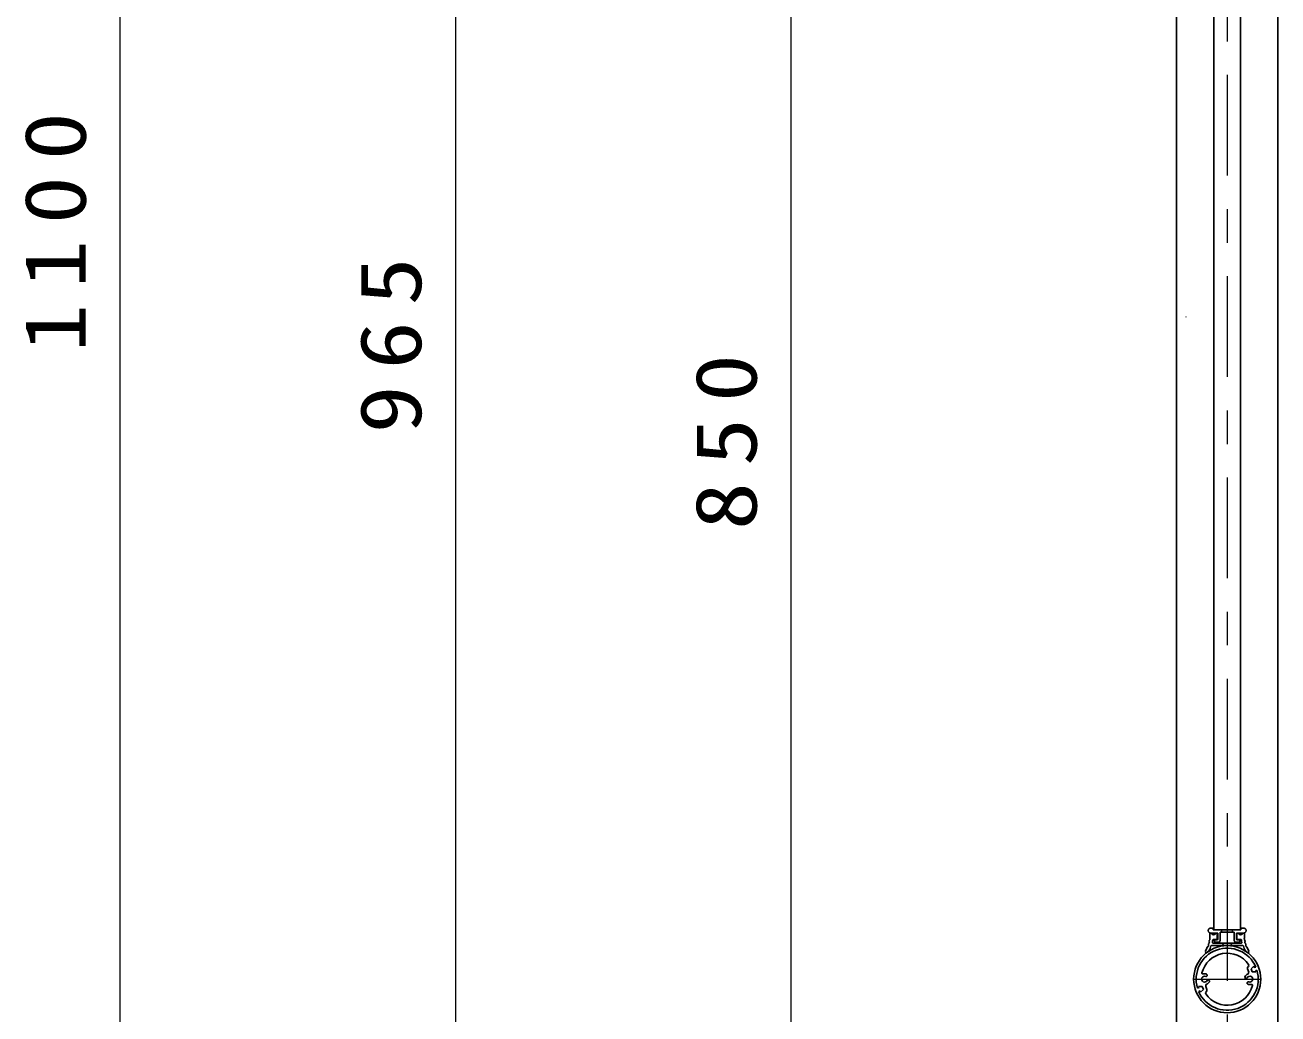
# Model space of a CAD drawing. Units: millimetres on the paper, scale 1:20. Extents: x -365 to 0, y 0 to 257.
# Drawn here: x -128.06 to -90.7, y 94.05 to 123.52 of the extents above; entities that cross this region are included whole.
import ezdxf

# ---------------------------------------------------------------- set-up
doc = ezdxf.new("R2010")
doc.units = ezdxf.units.MM
doc.linetypes.add('USER1', pattern=[4.5, 2.5, -2])
doc.linetypes.add('USER2', pattern=[6, 3, -1, 1, -1])
doc.layers.add('LY_1', color=7, linetype='Continuous', lineweight=25)
doc.styles.add('ＭＳ ゴシック', font='')
doc.styles.get('ＭＳ ゴシック').set_extended_font_data('MS Gothic')

msp = doc.modelspace()

# ---------------------------------------------------------------- linework, layer by layer
at = {"layer": 'LY_1', "lineweight": 13}
for p, q in [((-125.217, 90.084), (-125.217, 145.084)), ((-115.217, 90.084), (-115.217, 138.334)), ((-105.217, 90.084), (-105.217, 132.571))]:
    msp.add_line(p, q, dxfattribs=at)
at = {"layer": 'LY_1', "linetype": 'USER2', "lineweight": 13}
for p, q in [((-92.217, 140.034), (-92.217, 80.084)), ((-93.217, 95.084), (-91.217, 95.084))]:
    msp.add_line(p, q, dxfattribs=at)
at = {"layer": 'LY_1', "color": 4}
for p, q in [((-93.729, 139.584), (-93.729, 80.084)), ((-90.704, 139.584), (-90.704, 80.084)), ((-91.576, 95.297), (-91.611, 95.394)), ((-91.586, 95.458), (-91.597, 95.448)), ((-91.425, 95.468), (-91.505, 95.396)), ((-91.471, 95.302), (-91.505, 95.396)), ((-91.364, 95.299), (-91.471, 95.302)), ((-91.411, 95.43), (-91.425, 95.468)), ((-91.366, 95.447), (-91.411, 95.43)), ((-91.332, 95.353), (-91.377, 95.336)), ((-91.377, 95.336), (-91.364, 95.299)), ((-93.102, 94.815), (-93.056, 94.832)), ((-93.07, 94.869), (-92.962, 94.866)), ((-93.056, 94.832), (-93.07, 94.869)), ((-93.067, 94.721), (-93.022, 94.738)), ((-93.022, 94.738), (-93.008, 94.7)), ((-93.008, 94.7), (-92.928, 94.772)), ((-92.962, 94.866), (-92.928, 94.772)), ((-92.857, 94.871), (-92.822, 94.774)), ((-92.847, 94.71), (-92.836, 94.72))]:
    msp.add_line(p, q, dxfattribs=at)
at = {"layer": 'LY_1', "color": 70}
for p, q in [((-92.618, 96.559), (-92.618, 136.859)), ((-91.818, 96.559), (-91.818, 136.859))]:
    msp.add_line(p, q, dxfattribs=at)
at = {"layer": 'LY_1'}
msp.add_line((-93.446, 114.821), (-93.443, 114.821), dxfattribs=at)
at = {"layer": 'LY_1', "color": 190}
for p, q in [((-92.718, 96.609), (-92.656, 96.609)), ((-92.501, 96.459), (-92.718, 96.459)), ((-92.692, 96.459), (-92.716, 96.459)), ((-92.631, 96.559), (-92.631, 96.584)), ((-92.631, 96.559), (-92.218, 96.559)), ((-92.526, 96.459), (-92.55, 96.459)), ((-92.511, 96.294), (-92.511, 96.444)), ((-92.501, 96.279), (-92.501, 96.459)), ((-92.431, 96.234), (-92.431, 96.484)), ((-92.231, 96.484), (-92.431, 96.484)), ((-92.231, 96.484), (-92.218, 96.496)), ((-91.806, 96.559), (-92.218, 96.559)), ((-92.206, 96.484), (-92.218, 96.496)), ((-92.006, 96.484), (-92.206, 96.484)), ((-92.006, 96.234), (-92.006, 96.484)), ((-91.936, 96.459), (-91.718, 96.459)), ((-91.936, 96.279), (-91.936, 96.459)), ((-91.926, 96.294), (-91.926, 96.444)), ((-91.911, 96.459), (-91.887, 96.459)), ((-91.806, 96.559), (-91.806, 96.584)), ((-91.718, 96.609), (-91.781, 96.609)), ((-91.745, 96.459), (-91.721, 96.459)), ((-91.749, 96.084), (-92.688, 96.084)), ((-92.643, 96.159), (-92.231, 96.159)), ((-92.536, 96.269), (-92.619, 96.269)), ((-92.593, 96.194), (-92.593, 96.244)), ((-92.526, 96.254), (-92.583, 96.254)), ((-92.481, 96.184), (-92.583, 96.184)), ((-92.231, 96.159), (-92.218, 96.146)), ((-92.206, 96.159), (-92.218, 96.146)), ((-91.794, 96.159), (-92.206, 96.159)), ((-91.956, 96.184), (-91.853, 96.184)), ((-91.911, 96.254), (-91.853, 96.254)), ((-91.901, 96.269), (-91.818, 96.269)), ((-91.843, 96.194), (-91.843, 96.244)), ((-92.857, 95.878), (-92.867, 95.904)), ((-91.58, 95.878), (-91.569, 95.904))]:
    msp.add_line(p, q, dxfattribs=at)
at = {"layer": 'LY_1', "color": 190, "linetype": 'USER1', "lineweight": 13}
for p, q in [((-92.381, 96.484), (-92.381, 96.559)), ((-92.056, 96.484), (-92.056, 96.559)), ((-92.381, 96.159), (-92.331, 96.109)), ((-92.331, 96.109), (-92.331, 96.084)), ((-92.056, 96.159), (-92.106, 96.109)), ((-92.106, 96.084), (-92.106, 96.109))]:
    msp.add_line(p, q, dxfattribs=at)
at = {"layer": 'LY_1', "color": 21}
msp.add_circle((-92.217, 95.084), 1, dxfattribs=at)
at = {"layer": 'LY_1', "color": 190}
for centre, radius, start, end in [((-92.7, 96.534), 0.0813, 126.8699, 233.1301), ((-92.718, 96.559), 0.05, 90, 126.8699), ((-92.718, 96.509), 0.05, 233.1301, 270), ((-93.881, 96.459), 1.15, 353.3794, 359.2623), ((-92.716, 96.444), 0.015, 90, 179.2623), ((-92.692, 96.444), 0.015, 20.0052, 90), ((-92.621, 96.47), 0.061, 200.0052, 339.9948), ((-92.656, 96.584), 0.025, 0, 90), ((-92.55, 96.444), 0.015, 90, 159.9948), ((-92.526, 96.444), 0.015, 0, 90), ((-91.911, 96.444), 0.015, 90, 180), ((-91.887, 96.444), 0.015, 20.0052, 90), ((-91.816, 96.47), 0.061, 200.0052, 339.9948), ((-91.781, 96.584), 0.025, 90, 180), ((-91.745, 96.444), 0.015, 90, 159.9948), ((-91.721, 96.444), 0.015, 0.7377, 90), ((-91.718, 96.559), 0.05, 53.1301, 90), ((-91.718, 96.509), 0.05, 270, 306.8699), ((-90.556, 96.459), 1.15, 180.7377, 186.6206), ((-91.737, 96.534), 0.0813, 306.8699, 53.1301), ((-93.881, 96.459), 1.15, 331.8814, 338.6206), ((-92.796, 96.034), 0.015, 125.4384, 158.6206), ((-92.846, 96.104), 0.0708, 305.4384, 16.7224), ((-92.764, 96.129), 0.015, 130.358, 196.7224), ((-92.819, 96.194), 0.0708, 310.358, 21.642), ((-93.881, 96.459), 1.24, 334.5753, 341.8952), ((-92.739, 96.226), 0.015, 135.2776, 201.642), ((-92.8, 96.286), 0.0708, 315.2776, 26.5616), ((-92.724, 96.325), 0.015, 173.3794, 206.5616), ((-92.688, 96.069), 0.015, 90, 161.8952), ((-93.881, 96.459), 1.255, 347.0319, 350.3303), ((-92.643, 96.174), 0.015, 167.0318, 270), ((-92.619, 96.244), 0.025, 90, 170.3303), ((-92.583, 96.244), 0.01, 90, 180), ((-92.583, 96.194), 0.01, 180, 270), ((-92.536, 96.294), 0.025, 270, 0), ((-92.526, 96.279), 0.025, 270, 0), ((-92.481, 96.234), 0.05, 270, 0), ((-91.956, 96.234), 0.05, 180, 270), ((-91.911, 96.279), 0.025, 180, 270), ((-91.901, 96.294), 0.025, 180, 270), ((-91.853, 96.244), 0.01, 0, 90), ((-91.853, 96.194), 0.01, 270, 0), ((-91.818, 96.244), 0.025, 9.6697, 90), ((-91.794, 96.174), 0.015, 270, 12.9681), ((-90.556, 96.459), 1.255, 189.6697, 192.9682), ((-91.749, 96.069), 0.015, 18.1049, 90), ((-90.556, 96.459), 1.24, 198.1048, 205.4247), ((-91.636, 96.286), 0.0708, 153.4384, 224.7224), ((-91.713, 96.325), 0.015, 333.4384, 6.6206), ((-91.618, 96.194), 0.0708, 158.358, 229.642), ((-91.697, 96.226), 0.015, 338.358, 44.7224), ((-91.673, 96.129), 0.015, 343.2776, 49.642), ((-91.591, 96.104), 0.0708, 163.2776, 234.5616), ((-91.641, 96.034), 0.015, 21.3794, 54.5616), ((-90.556, 96.459), 1.15, 201.3794, 208.1186), ((-92.853, 95.91), 0.015, 151.8814, 201.6961), ((-92.843, 95.884), 0.015, 201.6961, 307.9845), ((-92.218, 95.084), 1, 123.2246, 127.9845), ((-92.775, 95.933), 0.015, 303.2246, 334.5753), ((-91.662, 95.933), 0.015, 205.4247, 236.7754), ((-92.218, 95.084), 1, 52.0155, 56.7754), ((-91.594, 95.884), 0.015, 232.0155, 338.3039), ((-91.583, 95.91), 0.015, 338.3039, 28.1186)]:
    msp.add_arc(centre, radius, start, end, dxfattribs=at)
at = {"layer": 'LY_1', "color": 4}
for centre, radius, start, end in [((-92.217, 95.084), 0.925, 23.0986, 196.9014), ((-92.217, 95.084), 0.775, 34.5586, 166.1279), ((-92.217, 95.084), 0.925, 203.0986, 16.9014), ((-92.945, 95.264), 0.025, 166.1279, 286.4592), ((-91.564, 95.411), 0.05, 131.8014, 200), ((-91.623, 95.28), 0.05, 292.5063, 20), ((-91.619, 95.495), 0.05, 311.8014, 34.5586), ((-92.892, 95.084), 0.0875, 67.4576, 332.5424), ((-92.892, 95.084), 0.163, 67.4576, 106.4592), ((-92.81, 94.888), 0.05, 112.5063, 200), ((-92.844, 95.199), 0.0375, 247.4576, 67.4576), ((-92.217, 95.084), 0.775, 214.5586, 346.1279), ((-92.892, 95.084), 0.163, 292.5063, 332.5424), ((-92.781, 95.026), 0.0375, 332.5424, 152.5424), ((-91.652, 95.142), 0.0375, 152.5424, 332.5424), ((-91.542, 95.084), 0.163, 112.5063, 152.5424), ((-91.589, 94.969), 0.0375, 67.4576, 247.4576), ((-91.542, 95.084), 0.0875, 247.4576, 152.5424), ((-91.542, 95.084), 0.163, 247.4576, 286.4592), ((-91.488, 94.904), 0.025, 346.1279, 106.4592), ((-92.814, 94.673), 0.05, 131.8014, 214.5586), ((-92.869, 94.757), 0.05, 311.8014, 20)]:
    msp.add_arc(centre, radius, start, end, dxfattribs=at)

# ---------------------------------------------------------------- texts
at = {"layer": 'LY_1', "char_height": 1.833, "attachment_point": 8, "rotation": 90, "style": 'ＭＳ ゴシック'}
for s, insert in [('\\T1.33;\\W1.15;1100', (-126.217, 117.584)), ('\\T1.33;\\W1.15;965', (-116.217, 114.209)), ('\\T1.33;\\W1.15;850', (-106.217, 111.328))]:
    msp.add_mtext(s, dxfattribs=dict(at, insert=insert))

doc.saveas('drawing.dxf')
